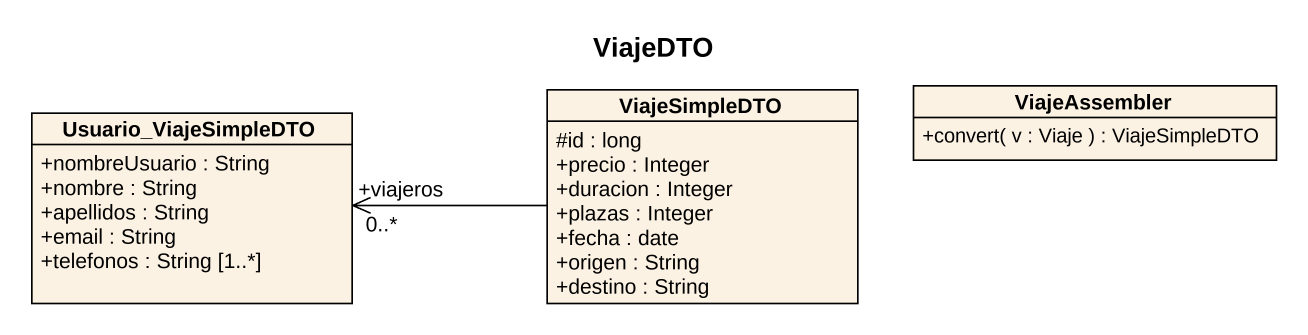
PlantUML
@startuml
title ViajeDTO
hide circle
hide empty members
skinparam classAttributeIconSize 0
class Usuario_ViajeSimpleDTO {
  +nombreUsuario : String
  +nombre : String
  +apellidos : String
  +email : String
  +telefonos : String [1..*]
}
class ViajeSimpleDTO {
  #id : long
  +precio : Integer
  +duracion : Integer
  +plazas : Integer
  +fecha : date
  +origen : String
  +destino : String
}
class ViajeAssembler {
  +convert( v : Viaje ) : ViajeSimpleDTO
}
Usuario_ViajeSimpleDTO "+viajeros\n0..*" <-right- ViajeSimpleDTO
@enduml
